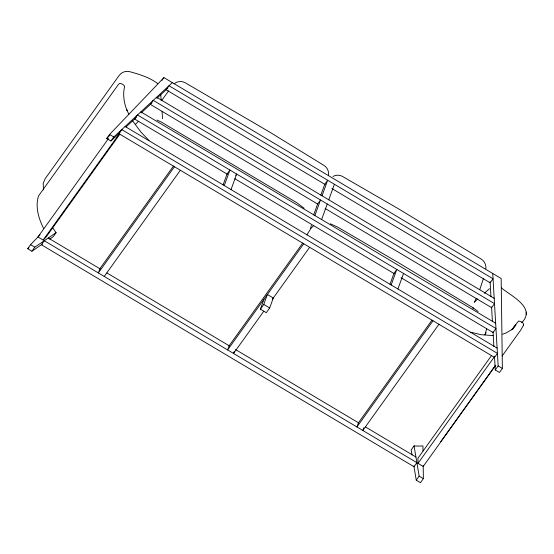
<?xml version="1.0" encoding="UTF-8"?>
<svg xmlns="http://www.w3.org/2000/svg" width="554" height="554" viewBox="0 0 554 554"><rect width="100%" height="100%" fill="white"/><g stroke="black" fill="none" stroke-linecap="round" stroke-linejoin="round"><path stroke-width="0.83" d="M162.564 118.785L162.045 111.493M521.688 322.747C536.639 307.636 510.656 295.857 501.328 287.817M526.231 314.624L526.265 313.536M526.272 313.052L526.3 312.068M328.57 175.036C329.041 171.276 327.213 167.336 323.931 165.397L268.718 131.506L185.147 82.719C181.691 80.718 177.19 81.32 174.101 83.744M485.858 268.732C486.329 264.971 484.501 261.024 481.225 259.092L398.243 208.664L342.434 176.414C339.567 174.787 335.793 174.787 332.968 176.484M486.668 328.564L485.179 334.658M311.355 225.291L310.323 229.439L306.854 234.861M483.372 278.662L479.743 289.7M223.089 184.939L227.029 174.06L229.917 170.023L224.287 185.576M231.032 189.593L236.662 174.039L235.699 175.383M234.294 351.361L233.532 353.459L263.773 311.265M260.401 309.16L263.773 304.458L267.374 294.499L273.274 298.01L269.673 307.969L266.301 312.678L260.401 309.16L264.002 299.202M313.675 214.904L317.615 204.024L320.51 199.987L314.88 215.541M320.821 195.16L324.762 184.281L327.656 180.244L322.026 195.797M321.625 219.557L327.248 204.004M328.771 199.814L334.394 184.26M389.974 284.354L393.915 273.468L396.803 269.438L391.172 284.985M397.917 289.001L403.547 273.454M363.833 427.674L362.822 430.472L438.927 324.284M484.972 334.796L485.927 332.677L485.062 334.588M474.279 302.47L476.045 298.814M523.315 325.537L520.753 330.046L502.146 356.007M42.568 243.961L31.917 251.218L27.7 248.704L30.588 244.674L40.033 234.792M119.976 132.593L110.918 141L106.7 138.486L109.595 134.456L163.922 77.615L501.169 278.51L502.367 368.431L499.479 372.461L495.262 369.947L494.452 356.125M108.529 138.507L37.963 236.96L43.157 240.055L46.266 236.807L119.851 134.137M31.917 251.218L34.805 247.181L56.106 232.666A75.06 41.197 35.6 0 1 52.505 227.452M110.918 141L113.805 136.963L172.349 82.636M43.157 240.055L119.269 133.867M161.997 80.302L163.922 77.615M56.106 232.666L53.219 236.703L49.666 239.12M161.678 100.565L168.651 90.835M173.457 166.068L99.865 268.738L98.349 272.928L174.462 166.747M104.249 276.446L180.362 170.258M302.74 243.081L229.148 345.751L227.632 349.941L303.744 243.76M272.312 299.354L309.644 247.271M432.03 320.094L358.438 422.764L356.921 426.954L433.027 320.773M423 451.06L422.931 445.887A75.053 41.197 35.6 0 1 414.053 445.894L411.165 449.924L412.01 454.966M491.53 355.536L417.938 458.206L418.007 463.345L423.201 466.44L495.788 365.176M513.918 326.867L518.516 321.105C520.538 321.036 523.004 322.289 523.606 324.312M512.872 329.097L515.892 324.886L511.501 329.831L512.18 329.332L506.162 332.933L502.61 334.187M418.007 463.345L494.12 357.164M440.79 441.607L495.103 365.827M423.194 465.713L423.367 478.642L420.479 482.679L416.262 480.166L419.149 476.135L414.053 445.894M495.262 369.947L498.157 365.917L492.735 273.489M106.7 138.486L109.685 135.363M27.7 248.704L28.863 247.486M135.508 124.297L138.417 121.333M310.752 228.601L313.737 225.61M126.021 126.977L136.284 117.455M141.132 112.954L152.038 102.836M156.872 98.349L167.786 88.218M474.709 301.722L477.922 298.89M484.362 293.225L489.507 288.696M493.053 335.586L481.101 334.713L470.81 332.192M330.392 223.802L337.718 227.126L400.175 263.711L472.881 307.636L473.109 308.751M157.017 120.038L161.796 122.323L297.076 202.916L304.111 208.262M325.163 184.517L166.117 89.776L169.005 85.738L493.046 278.766L490.158 282.803L331.853 188.499M156.595 97.255L494.196 298.357M317.643 204.038L150.363 104.387L153.25 100.357L494.507 303.634L491.613 307.671L325.08 208.463M140.848 111.873L495.65 323.224M227.382 174.268L134.615 119.006L137.503 114.976L495.962 328.508L493.074 332.538L401.048 277.72M234.799 178.693L394.365 273.738M125.1 126.485L497.111 348.092M109.595 134.456L113.805 136.963M498.157 365.917L502.367 368.431M263.773 304.458L269.673 307.969M48.274 238.005L100.267 268.974M106.95 272.956L229.501 345.959M235.443 349.498L358.736 422.944M365.418 426.926L415.929 457.008M30.588 244.674L34.805 247.181M419.149 476.135L423.367 478.642M473.054 307.768L478.13 311.507M157.717 83.599C149.663 77.47 139.532 74.347 129.851 71.715C126.063 70.58 121.762 72.089 119.345 75.185L45.158 178.679L43.191 183.353L43.475 189.87M149.074 140.536L140.931 132.081L132.496 120.696M43.51 228.241C38.6 218.38 35.075 206.801 38.524 195.908L118.494 84.346L119.56 83.474C121.534 83.356 123.854 84.603 124.608 86.459C122.69 94.45 123.902 102.94 127.088 110.495L126.838 109.893L128.847 114.311M413.852 465.886L416.262 480.166M160.715 94.499L161.179 100.447M490.103 281.841L490.962 296.522M491.571 306.888L492.43 321.576M493.039 331.943L493.898 346.624M523.544 324.727L523.329 325.51L523.544 324.727M121.748 129.594L118.861 133.625L494.528 357.406L497.416 353.376L121.748 129.594M44.285 240.727L41.391 244.757L413.99 466.71L416.885 462.673L44.285 240.727"/></g></svg>
